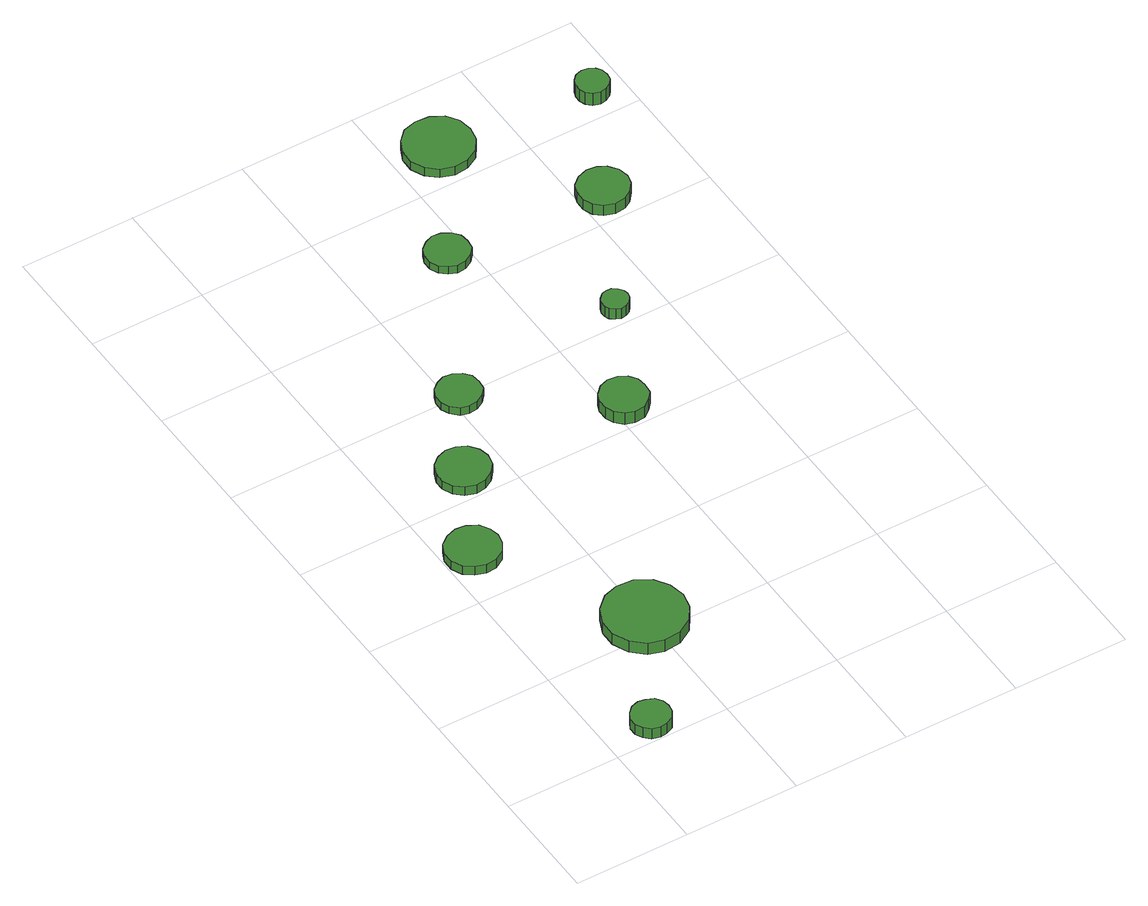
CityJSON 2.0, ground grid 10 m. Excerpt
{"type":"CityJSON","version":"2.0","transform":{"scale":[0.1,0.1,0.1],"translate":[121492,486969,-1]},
"CityObjects":{
"tree1":{"type":"SolitaryVegetationObject","attributes":{"function":"something"},"geometry":[{"type":"MultiSurface","lod":"1","boundaries":[[[0,1,2,3,4,5,6,7,8,9,10,11,12,13,14]],[[15,16,17,18,19,20,21,22,23,24,25,26,27,28,29]],[[0,29,28,1]],[[1,28,27,2]],[[2,27,26,3]],[[3,26,25,4]],[[4,25,24,5]],[[5,24,23,6]],[[6,23,22,7]],[[7,22,21,8]],[[8,21,20,9]],[[9,20,19,10]],[[10,19,18,11]],[[11,18,17,12]],[[12,17,16,13]],[[13,16,15,14]],[[14,15,29,0]]]}]},
"tree2":{"type":"SolitaryVegetationObject","attributes":{"function":"something"},"geometry":[{"type":"MultiSurface","lod":"1","boundaries":[[[30,31,32,33,34,35,36,37,38,39,40,41,42,43,44]],[[45,46,47,48,49,50,51,52,53,54,55,56,57,58,59]],[[30,59,58,31]],[[31,58,57,32]],[[32,57,56,33]],[[33,56,55,34]],[[34,55,54,35]],[[35,54,53,36]],[[36,53,52,37]],[[37,52,51,38]],[[38,51,50,39]],[[39,50,49,40]],[[40,49,48,41]],[[41,48,47,42]],[[42,47,46,43]],[[43,46,45,44]],[[44,45,59,30]]]}]},
"tree3":{"type":"SolitaryVegetationObject","attributes":{"function":"something"},"geometry":[{"type":"MultiSurface","lod":"1","boundaries":[[[60,61,62,63,64,65,66,67,68,69,70,71,72,73,74]],[[75,76,77,78,79,80,81,82,83,84,85,86,87,88,89]],[[60,89,88,61]],[[61,88,87,62]],[[62,87,86,63]],[[63,86,85,64]],[[64,85,84,65]],[[65,84,83,66]],[[66,83,82,67]],[[67,82,81,68]],[[68,81,80,69]],[[69,80,79,70]],[[70,79,78,71]],[[71,78,77,72]],[[72,77,76,73]],[[73,76,75,74]],[[74,75,89,60]]]}]},
"tree4":{"type":"SolitaryVegetationObject","attributes":{"function":"something"},"geometry":[{"type":"MultiSurface","lod":"1","boundaries":[[[90,91,92,93,94,95,96,97,98,99,100,101,102,103,104]],[[105,106,107,108,109,110,111,112,113,114,115,116,117,118,119]],[[90,119,118,91]],[[91,118,117,92]],[[92,117,116,93]],[[93,116,115,94]],[[94,115,114,95]],[[95,114,113,96]],[[96,113,112,97]],[[97,112,111,98]],[[98,111,110,99]],[[99,110,109,100]],[[100,109,108,101]],[[101,108,107,102]],[[102,107,106,103]],[[103,106,105,104]],[[104,105,119,90]]]}]},
"tree5":{"type":"SolitaryVegetationObject","attributes":{"function":"something"},"geometry":[{"type":"MultiSurface","lod":"1","boundaries":[[[120,121,122,123,124,125,126,127,128,129,130,131,132,133,134]],[[135,136,137,138,139,140,141,142,143,144,145,146,147,148,149]],[[120,149,148,121]],[[121,148,147,122]],[[122,147,146,123]],[[123,146,145,124]],[[124,145,144,125]],[[125,144,143,126]],[[126,143,142,127]],[[127,142,141,128]],[[128,141,140,129]],[[129,140,139,130]],[[130,139,138,131]],[[131,138,137,132]],[[132,137,136,133]],[[133,136,135,134]],[[134,135,149,120]]]}]},
"tree6":{"type":"SolitaryVegetationObject","attributes":{"function":"something"},"geometry":[{"type":"MultiSurface","lod":"1","boundaries":[[[150,151,152,153,154,155,156,157,158,159,160,161,162,163,164]],[[165,166,167,168,169,170,171,172,173,174,175,176,177,178,179]],[[150,179,178,151]],[[151,178,177,152]],[[152,177,176,153]],[[153,176,175,154]],[[154,175,174,155]],[[155,174,173,156]],[[156,173,172,157]],[[157,172,171,158]],[[158,171,170,159]],[[159,170,169,160]],[[160,169,168,161]],[[161,168,167,162]],[[162,167,166,163]],[[163,166,165,164]],[[164,165,179,150]]]}]},
"tree7":{"type":"SolitaryVegetationObject","attributes":{"function":"something"},"geometry":[{"type":"MultiSurface","lod":"1","boundaries":[[[180,181,182,183,184,185,186,187,188,189,190,191,192,193,194]],[[195,196,197,198,199,200,201,202,203,204,205,206,207,208,209]],[[180,209,208,181]],[[181,208,207,182]],[[182,207,206,183]],[[183,206,205,184]],[[184,205,204,185]],[[185,204,203,186]],[[186,203,202,187]],[[187,202,201,188]],[[188,201,200,189]],[[189,200,199,190]],[[190,199,198,191]],[[191,198,197,192]],[[192,197,196,193]],[[193,196,195,194]],[[194,195,209,180]]]}]},
"tree8":{"type":"SolitaryVegetationObject","attributes":{"function":"something"},"geometry":[{"type":"MultiSurface","lod":"1","boundaries":[[[210,211,212,213,214,215,216,217,218,219,220,221,222,223,224]],[[225,226,227,228,229,230,231,232,233,234,235,236,237,238,239]],[[210,239,238,211]],[[211,238,237,212]],[[212,237,236,213]],[[213,236,235,214]],[[214,235,234,215]],[[215,234,233,216]],[[216,233,232,217]],[[217,232,231,218]],[[218,231,230,219]],[[219,230,229,220]],[[220,229,228,221]],[[221,228,227,222]],[[222,227,226,223]],[[223,226,225,224]],[[224,225,239,210]]]}]},
"tree9":{"type":"SolitaryVegetationObject","attributes":{"function":"something"},"geometry":[{"type":"MultiSurface","lod":"1","boundaries":[[[240,241,242,243,244,245,246,247,248,249,250,251,252,253,254]],[[255,256,257,258,259,260,261,262,263,264,265,266,267,268,269]],[[240,269,268,241]],[[241,268,267,242]],[[242,267,266,243]],[[243,266,265,244]],[[244,265,264,245]],[[245,264,263,246]],[[246,263,262,247]],[[247,262,261,248]],[[248,261,260,249]],[[249,260,259,250]],[[250,259,258,251]],[[251,258,257,252]],[[252,257,256,253]],[[253,256,255,254]],[[254,255,269,240]]]}]},
"tree10":{"type":"SolitaryVegetationObject","attributes":{"function":"something"},"geometry":[{"type":"MultiSurface","lod":"1","boundaries":[[[270,271,272,273,274,275,276,277,278,279,280,281,282,283,284]],[[285,286,287,288,289,290,291,292,293,294,295,296,297,298,299]],[[270,299,298,271]],[[271,298,297,272]],[[272,297,296,273]],[[273,296,295,274]],[[274,295,294,275]],[[275,294,293,276]],[[276,293,292,277]],[[277,292,291,278]],[[278,291,290,279]],[[279,290,289,280]],[[280,289,288,281]],[[281,288,287,282]],[[282,287,286,283]],[[283,286,285,284]],[[284,285,299,270]]]}]},
"tree11":{"type":"SolitaryVegetationObject","attributes":{"function":"something"},"geometry":[{"type":"MultiSurface","lod":"1","boundaries":[[[300,301,302,303,304,305,306,307,308,309,310,311,312,313,314]],[[315,316,317,318,319,320,321,322,323,324,325,326,327,328,329]],[[300,329,328,301]],[[301,328,327,302]],[[302,327,326,303]],[[303,326,325,304]],[[304,325,324,305]],[[305,324,323,306]],[[306,323,322,307]],[[307,322,321,308]],[[308,321,320,309]],[[309,320,319,310]],[[310,319,318,311]],[[311,318,317,312]],[[312,317,316,313]],[[313,316,315,314]],[[314,315,329,300]]]}]}
},
"vertices":[
[58,18,17],[57,24,17],[53,30,17],[46,33,17],[40,34,17],[33,32,17],[28,27,17],[25,21,17],[25,14,17],[28,8,17],[33,3,17],[40,1,17],[46,2,17],[53,5,17],[57,11,17],[57,11,6],[53,5,6],[46,2,6],[40,1,6],[33,3,6],[28,8,6],[25,14,6],[25,21,6],[28,27,6],[33,32,6],[40,34,6],[46,33,6],[53,30,6],[57,24,6],[58,18,6],
[48,248,15],[46,257,15],[41,265,15],[32,270,15],[23,271,15],[14,268,15],[6,262,15],[2,253,15],[2,243,15],[6,234,15],[14,228,15],[23,225,15],[32,226,15],[41,231,15],[46,239,15],[46,239,6],[41,231,6],[32,226,6],[23,225,6],[14,228,6],[6,234,6],[2,243,6],[2,253,6],[6,262,6],[14,268,6],[23,271,6],[32,270,6],[41,265,6],[46,257,6],[48,248,6],
[132,114,18],[129,128,18],[121,140,18],[108,148,18],[93,149,18],[80,145,18],[69,135,18],[63,121,18],[63,107,18],[69,93,18],[80,83,18],[93,79,18],[108,80,18],[121,88,18],[129,100,18],[129,100,6],[121,88,6],[108,80,6],[93,79,6],[80,83,6],[69,93,6],[63,107,6],[63,121,6],[69,135,6],[80,145,6],[93,149,6],[108,148,6],[121,140,6],[129,128,6],[132,114,6],
[88,326,15],[86,335,15],[80,343,15],[72,347,15],[63,348,15],[54,345,15],[47,339,15],[43,330,15],[43,321,15],[47,312,15],[54,306,15],[63,303,15],[72,304,15],[80,309,15],[86,316,15],[86,316,6],[80,309,6],[72,304,6],[63,303,6],[54,306,6],[47,312,6],[43,321,6],[43,330,6],[47,339,6],[54,345,6],[63,348,6],[72,347,6],[80,343,6],[86,335,6],[88,326,6],
[126,399,14],[125,407,14],[120,413,14],[113,417,14],[105,418,14],[98,415,14],[92,410,14],[89,403,14],[89,395,14],[92,388,14],[98,382,14],[105,380,14],[113,381,14],[120,385,14],[125,391,14],[125,391,6],[120,385,6],[113,381,6],[105,380,6],[98,382,6],[92,388,6],[89,395,6],[89,403,6],[92,410,6],[98,415,6],[105,418,6],[113,417,6],[120,413,6],[125,407,6],[126,399,6],
[230,324,18],[229,332,18],[224,339,18],[217,343,18],[208,344,18],[200,341,18],[194,335,18],[191,328,18],[191,319,18],[194,312,18],[200,306,18],[208,303,18],[217,304,18],[224,309,18],[229,315,18],[229,315,6],[224,309,6],[217,304,6],[208,303,6],[200,306,6],[194,312,6],[191,319,6],[191,328,6],[194,335,6],[200,341,6],[208,344,6],[217,343,6],[224,339,6],[229,332,6],[230,324,6],
[201,534,14],[200,542,14],[195,548,14],[188,552,14],[180,553,14],[173,550,14],[167,545,14],[164,538,14],[164,530,14],[167,523,14],[173,518,14],[180,515,14],[188,516,14],[195,520,14],[200,526,14],[200,526,6],[195,520,6],[188,516,6],[180,515,6],[173,518,6],[167,523,6],[164,530,6],[164,538,6],[167,545,6],[173,550,6],[180,553,6],[188,552,6],[195,548,6],[200,542,6],[201,534,6],
[273,417,17],[272,421,17],[269,425,17],[265,428,17],[260,428,17],[256,427,17],[252,423,17],[250,419,17],[250,414,17],[252,410,17],[256,407,17],[260,405,17],[265,406,17],[269,408,17],[272,412,17],[272,412,6],[269,408,6],[265,406,6],[260,405,6],[256,407,6],[252,410,6],[250,414,6],[250,419,6],[252,423,6],[256,427,6],[260,428,6],[265,428,6],[269,425,6],[272,421,6],[273,417,6],
[268,636,15],[266,648,15],[259,658,15],[248,664,15],[236,665,15],[224,662,15],[215,653,15],[210,642,15],[210,630,15],[215,619,15],[224,611,15],[236,607,15],[248,608,15],[259,614,15],[266,624,15],[266,624,6],[259,614,6],[248,608,6],[236,607,6],[224,611,6],[215,619,6],[210,630,6],[210,642,6],[215,653,6],[224,662,6],[236,665,6],[248,664,6],[259,658,6],[266,648,6],[268,636,6],
[342,526,17],[340,535,17],[334,543,17],[327,547,17],[318,548,17],[309,545,17],[302,539,17],[299,531,17],[299,522,17],[302,514,17],[309,508,17],[318,505,17],[327,506,17],[334,510,17],[340,518,17],[340,518,6],[334,510,6],[327,506,6],[318,505,6],[309,508,6],[302,514,6],[299,522,6],[299,531,6],[302,539,6],[309,545,6],[318,548,6],[327,547,6],[334,543,6],[340,535,6],[342,526,6],
[386,625,21],[385,631,21],[382,635,21],[377,638,21],[371,639,21],[365,637,21],[361,633,21],[359,628,21],[359,622,21],[361,617,21],[365,613,21],[371,611,21],[377,612,21],[382,615,21],[385,619,21],[385,619,8],[382,615,8],[377,612,8],[371,611,8],[365,613,8],[361,617,8],[359,622,8],[359,628,8],[361,633,8],[365,637,8],[371,639,8],[377,638,8],[382,635,8],[385,631,8],[386,625,8]
]}
